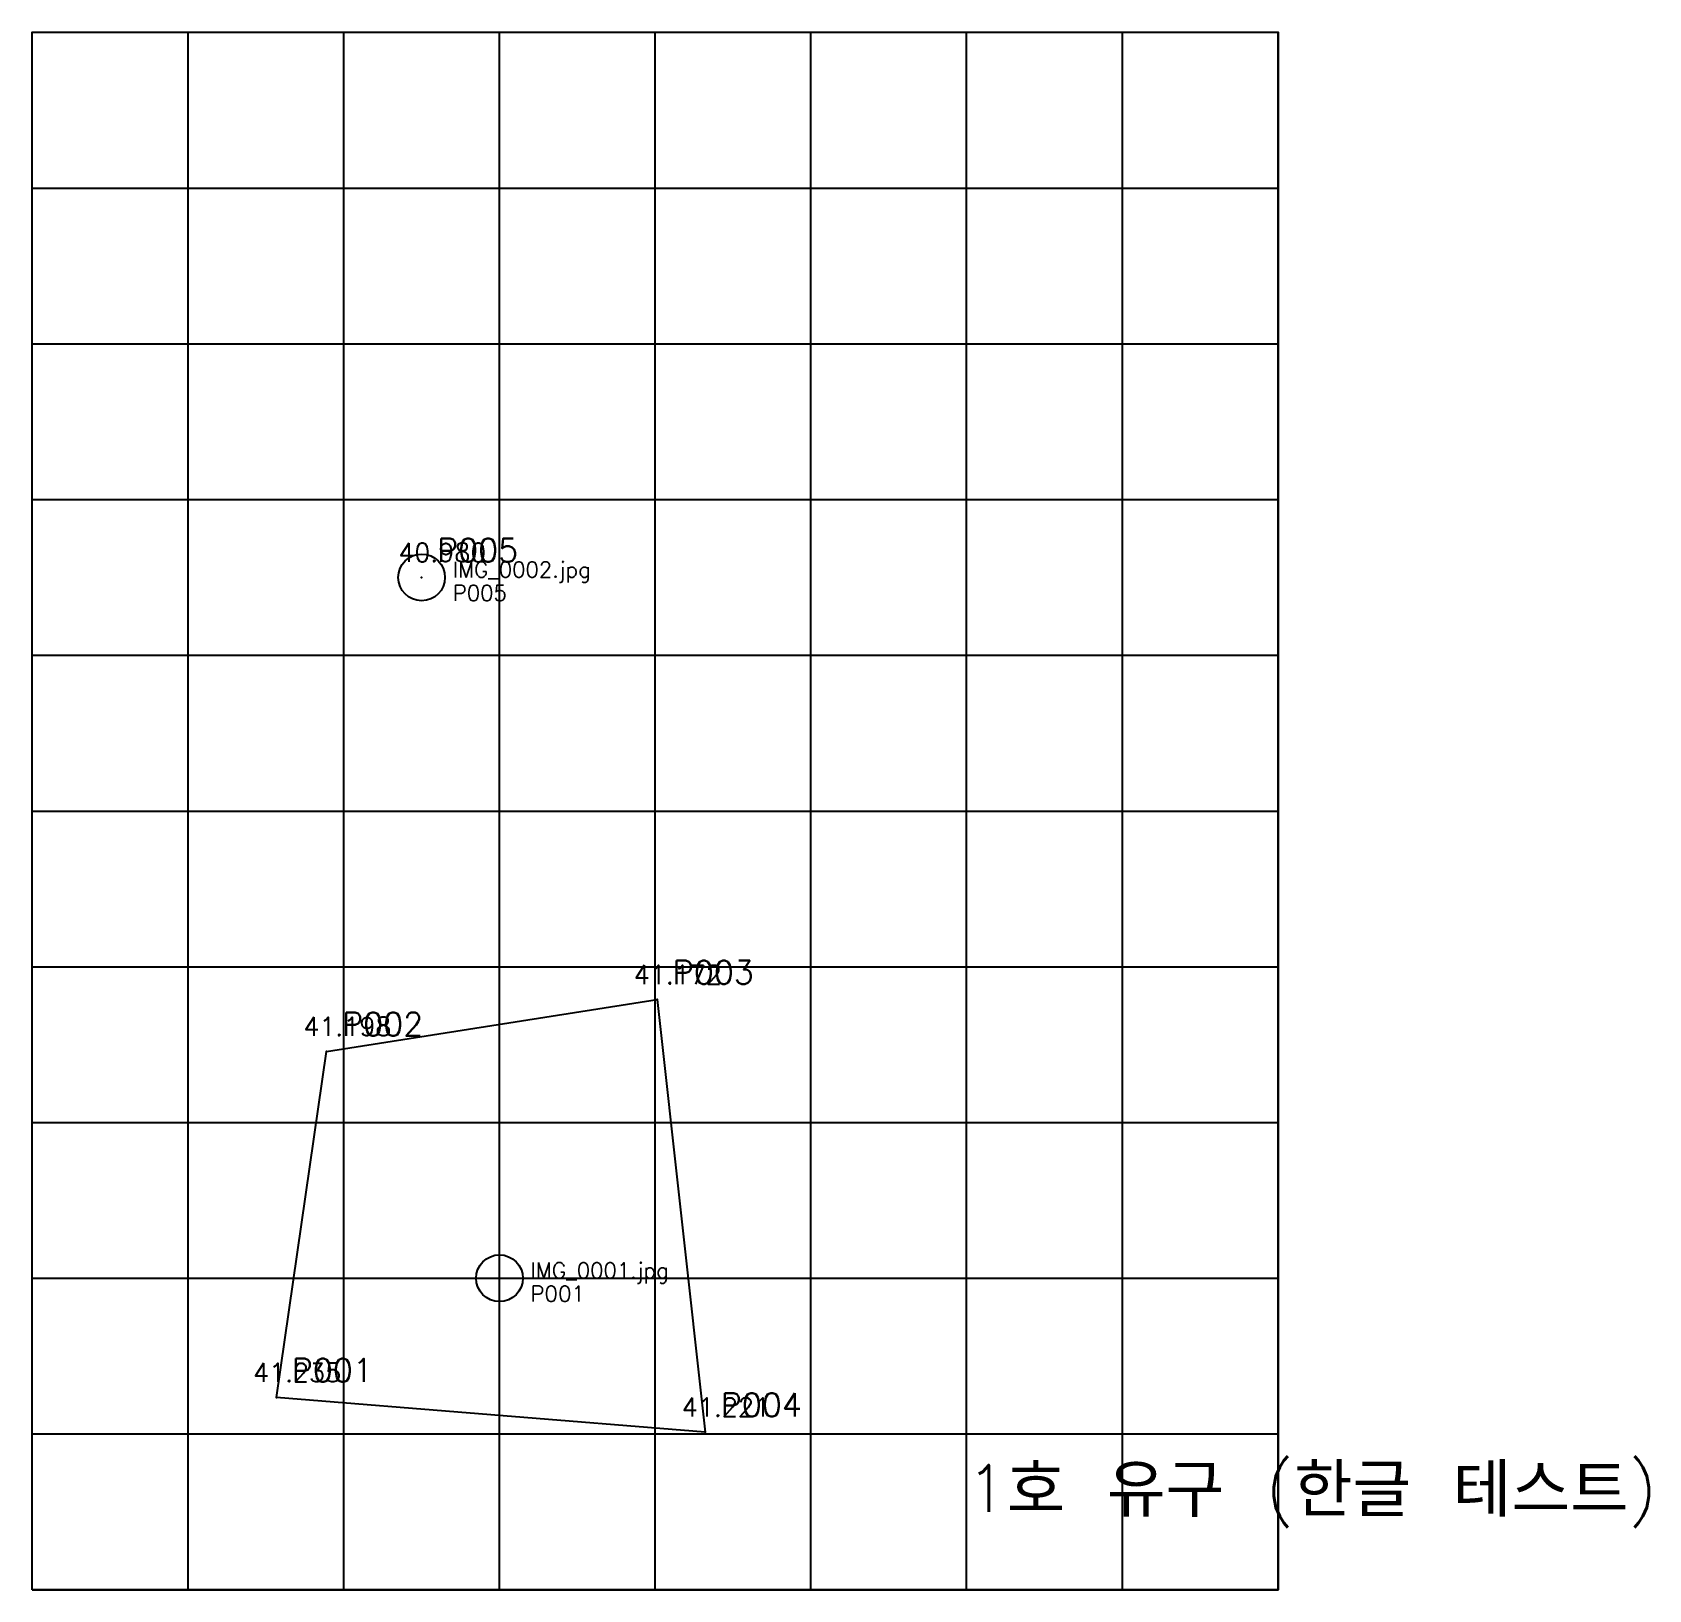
# Model space of a CAD drawing. Extents: x 550200 to 550210.4, y 200100 to 200110.
import ezdxf

# ---------------------------------------------------------------- set-up
doc = ezdxf.new("R2010")
doc.units = 0
for name, color, linetype in [('AREA', 5, 'CONTINUOUS'), ('FEATURE', 6, 'CONTINUOUS'), ('GRID', 8, 'CONTINUOUS'), ('PHOTO', 4, 'CONTINUOUS'), ('PT', 1, 'CONTINUOUS'), ('PT_ELEV', 3, 'CONTINUOUS'), ('PT_NO', 2, 'CONTINUOUS')]:
    doc.layers.add(name, color=color, linetype=linetype)
doc.styles.get("Standard").update_dxf_attribs({"font": 'txt.shx'})

# ---------------------------------------------------------------- blocks, each defined once
blk = doc.blocks.new('PHOTO_MARK')
at = {"layer": 'PHOTO'}
blk.add_circle((0, 0), 0.15, dxfattribs=at)
for tag, p in [('FILE', (0.2, 0)), ('PT', (0.2, -0.15))]:
    blk.add_attdef(tag, p, '', height=0.1, dxfattribs=at)

msp = doc.modelspace()

# ---------------------------------------------------------------- linework, layer by layer
at = {"layer": 'AREA'}
msp.add_lwpolyline([(550200, 200100), (550200, 200110), (550208, 200110), (550208, 200100)], close=True, dxfattribs=at)
at = {"layer": 'FEATURE'}
msp.add_lwpolyline([(550201.567, 200101.234), (550201.89, 200103.456), (550204.012, 200103.789), (550204.321, 200101.012)], close=True, dxfattribs=at)
at = {"layer": 'GRID'}
for p, q in [((550200, 200110), (550208, 200110)), ((550200, 200100), (550200, 200110)), ((550201, 200100), (550201, 200110)), ((550202, 200100), (550202, 200110)), ((550203, 200100), (550203, 200110)), ((550204, 200100), (550204, 200110)), ((550205, 200100), (550205, 200110)), ((550206, 200100), (550206, 200110)), ((550207, 200100), (550207, 200110)), ((550208, 200100), (550208, 200110)), ((550200, 200109), (550208, 200109)), ((550200, 200108), (550208, 200108)), ((550200, 200107), (550208, 200107)), ((550200, 200106), (550208, 200106)), ((550200, 200105), (550208, 200105)), ((550200, 200104), (550208, 200104)), ((550200, 200103), (550208, 200103)), ((550200, 200102), (550208, 200102)), ((550200, 200101), (550208, 200101)), ((550200, 200100), (550208, 200100))]:
    msp.add_line(p, q, dxfattribs=at)
at = {"layer": 'PT'}
for p in [(550202.5, 200106.5, 40.98), (550204.012, 200103.789, 41.172), (550201.89, 200103.456, 41.198), (550201.567, 200101.234, 41.235), (550204.321, 200101.012, 41.221)]:
    msp.add_point(p, dxfattribs=at)

# ---------------------------------------------------------------- block references
at = {"layer": 'PHOTO'}
for p, values in [((550202.5, 200106.5), {'FILE': 'IMG_0002.jpg', 'PT': 'P005'}), ((550203, 200102), {'FILE': 'IMG_0001.jpg', 'PT': 'P001'})]:
    msp.add_blockref('PHOTO_MARK', p, dxfattribs=at).add_auto_attribs(values)

# ---------------------------------------------------------------- texts
at = {"layer": 'FEATURE'}
msp.add_text('1호 유구 (한글 테스트)', height=0.3, dxfattribs=at).set_placement((550206, 200100.5))
at = {"layer": 'PT_ELEV'}
for s, p in [('40.980', (550202.35, 200106.6)), ('41.172', (550203.862, 200103.889)), ('41.198', (550201.74, 200103.556)), ('41.235', (550201.417, 200101.334)), ('41.221', (550204.171, 200101.112))]:
    msp.add_text(s, height=0.12, dxfattribs=at).set_placement(p)
at = {"layer": 'PT_NO'}
for s, p in [('P005', (550202.6, 200106.6)), ('P003', (550204.112, 200103.889)), ('P002', (550201.99, 200103.556)), ('P001', (550201.667, 200101.334)), ('P004', (550204.421, 200101.112))]:
    msp.add_text(s, height=0.15, dxfattribs=at).set_placement(p)

doc.saveas('drawing.dxf')
